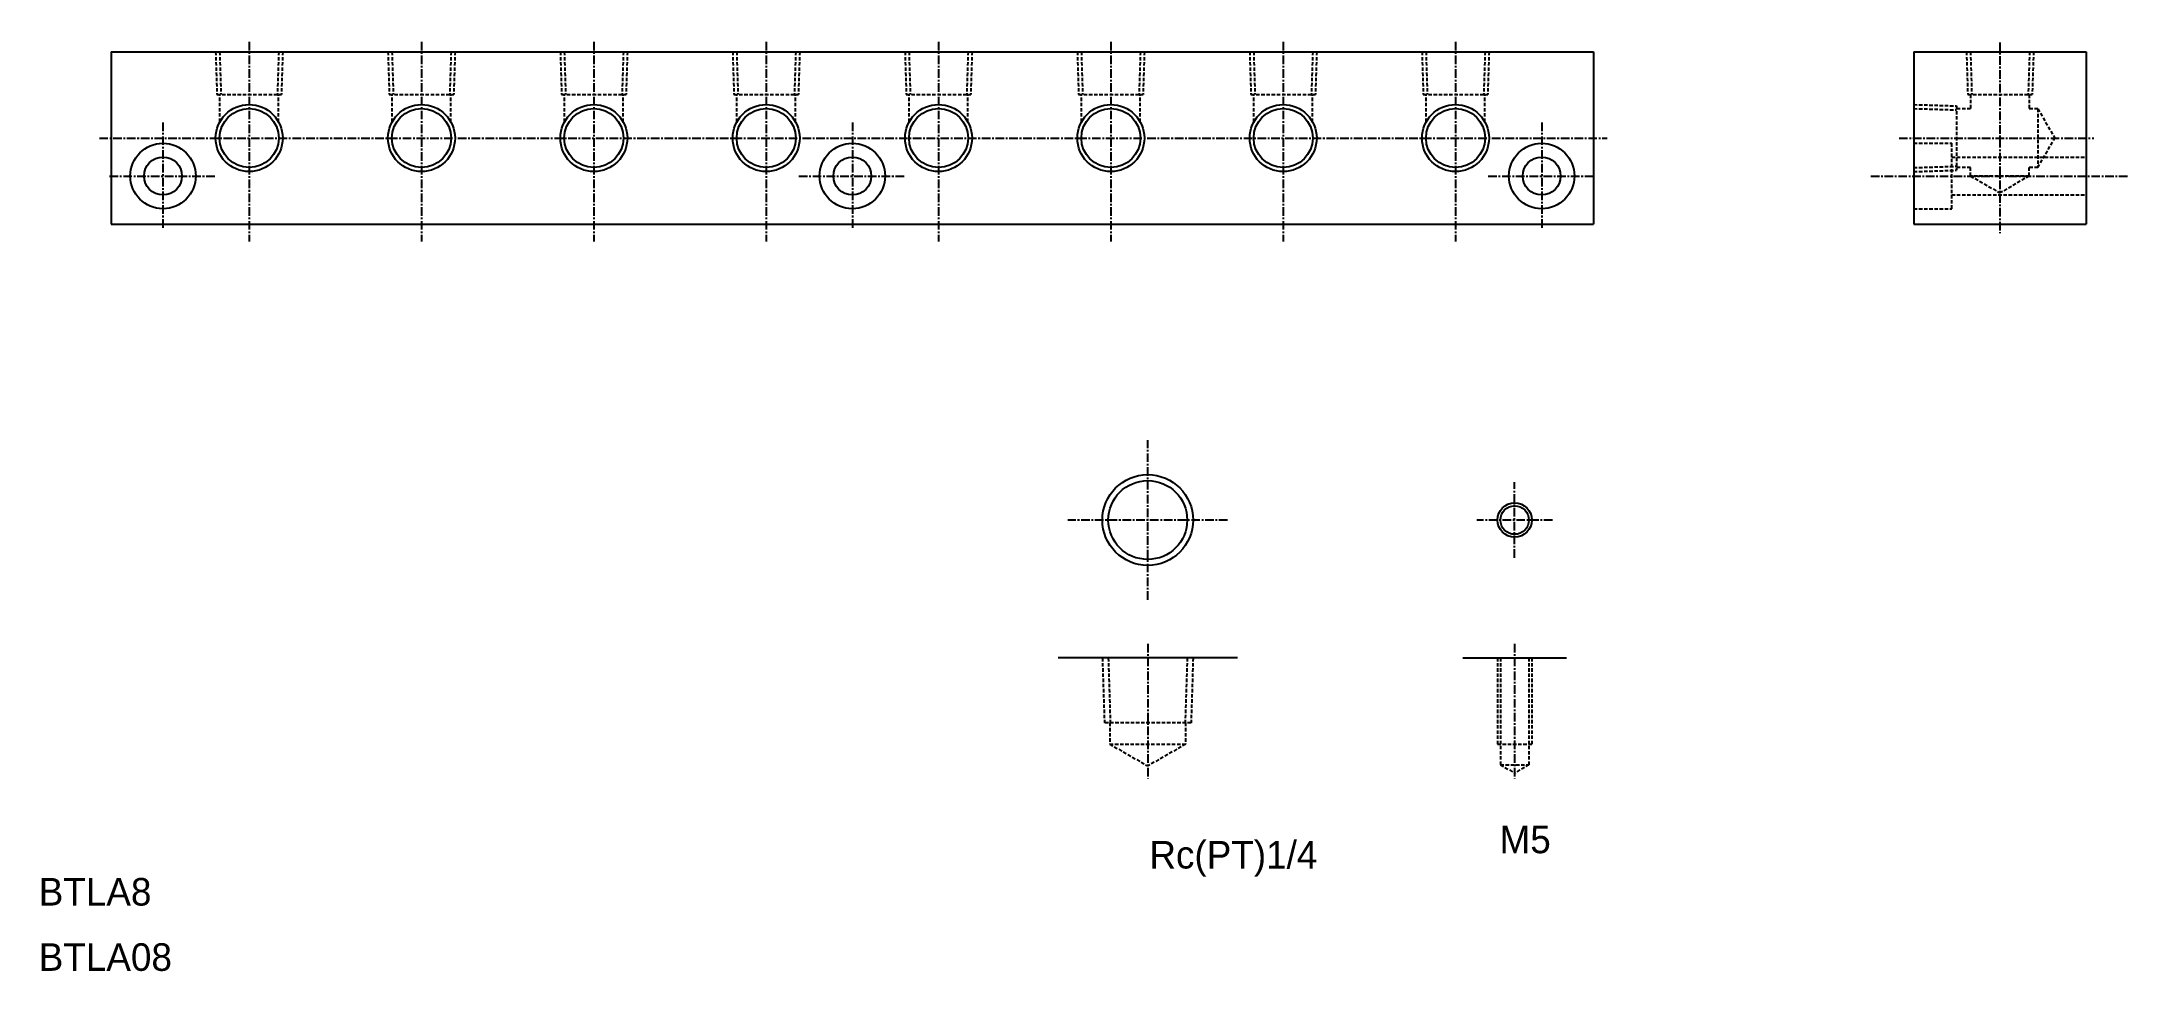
# Model space of a CAD drawing. Extents: x 5219 to 5521, y 20612 to 20747.
import ezdxf
from ezdxf.enums import TextEntityAlignment as Align

# ---------------------------------------------------------------- set-up
doc = ezdxf.new("R2010")
doc.units = 0
doc.linetypes.add('CENTER', pattern=[2, 1.25, -0.25, 0.25, -0.25])
doc.linetypes.add('DASHED', pattern=[0.75, 0.5, -0.25])
doc.layers.get('0').update_dxf_attribs({"linetype": 'CONTINUOUS'})
doc.layers.add('CENTER', color=1, linetype='CENTER')

msp = doc.modelspace()

# ---------------------------------------------------------------- linework, layer by layer
at = {"color": 7, "linetype": 'CONTINUOUS'}
for p, q in [((5228.84, 20745.82), (5443.84, 20745.82)), ((5228.84, 20745.82), (5228.84, 20720.82)), ((5443.84, 20745.82), (5443.84, 20720.82)), ((5490.32, 20745.82), (5490.32, 20720.82)), ((5490.32, 20745.82), (5515.32, 20745.82)), ((5515.32, 20745.82), (5515.32, 20720.82)), ((5228.84, 20720.82), (5443.84, 20720.82)), ((5490.32, 20720.82), (5515.32, 20720.82)), ((5392.19, 20657.93), (5366.19, 20657.93)), ((5424.92, 20657.93), (5439.92, 20657.93))]:
    msp.add_line(p, q, dxfattribs=at)
at = {"color": 3, "linetype": 'DASHED'}
for p, q in [((5243.98, 20745.82), (5244.17, 20739.62)), ((5244.56, 20745.82), (5244.75, 20739.62)), ((5253.13, 20745.82), (5252.93, 20739.62)), ((5253.71, 20745.82), (5253.51, 20739.62)), ((5268.98, 20745.82), (5269.17, 20739.62)), ((5269.56, 20745.82), (5269.75, 20739.62)), ((5278.13, 20745.82), (5277.93, 20739.62)), ((5278.71, 20745.82), (5278.51, 20739.62)), ((5293.98, 20745.82), (5294.17, 20739.62)), ((5294.56, 20745.82), (5294.75, 20739.62)), ((5303.13, 20745.82), (5302.93, 20739.62)), ((5303.71, 20745.82), (5303.51, 20739.62)), ((5318.98, 20745.82), (5319.17, 20739.62)), ((5319.56, 20745.82), (5319.75, 20739.62)), ((5328.13, 20745.82), (5327.93, 20739.62)), ((5328.71, 20745.82), (5328.51, 20739.62)), ((5343.98, 20745.82), (5344.17, 20739.62)), ((5344.56, 20745.82), (5344.75, 20739.62)), ((5353.13, 20745.82), (5352.93, 20739.62)), ((5353.71, 20745.82), (5353.51, 20739.62)), ((5368.98, 20745.82), (5369.17, 20739.62)), ((5369.56, 20745.82), (5369.75, 20739.62)), ((5378.13, 20745.82), (5377.93, 20739.62)), ((5378.71, 20745.82), (5378.51, 20739.62)), ((5393.98, 20745.82), (5394.17, 20739.62)), ((5394.56, 20745.82), (5394.75, 20739.62)), ((5403.13, 20745.82), (5402.93, 20739.62)), ((5403.71, 20745.82), (5403.51, 20739.62)), ((5418.98, 20745.82), (5419.17, 20739.62)), ((5419.56, 20745.82), (5419.75, 20739.62)), ((5428.13, 20745.82), (5427.93, 20739.62)), ((5428.71, 20745.82), (5428.51, 20739.62)), ((5497.96, 20745.82), (5498.15, 20739.62)), ((5498.54, 20745.82), (5498.73, 20739.62)), ((5507.11, 20745.82), (5506.91, 20739.62)), ((5507.69, 20745.82), (5507.49, 20739.62)), ((5244.17, 20739.62), (5253.51, 20739.62)), ((5244.59, 20735.68), (5244.59, 20739.62)), ((5253.09, 20735.68), (5253.09, 20739.62)), ((5269.17, 20739.62), (5278.51, 20739.62)), ((5269.59, 20735.68), (5269.59, 20739.62)), ((5278.09, 20735.68), (5278.09, 20739.62)), ((5294.17, 20739.62), (5303.51, 20739.62)), ((5294.59, 20735.68), (5294.59, 20739.62)), ((5303.09, 20735.68), (5303.09, 20739.62)), ((5319.17, 20739.62), (5328.51, 20739.62)), ((5319.59, 20735.68), (5319.59, 20739.62)), ((5328.09, 20735.68), (5328.09, 20739.62)), ((5344.17, 20739.62), (5353.51, 20739.62)), ((5344.59, 20735.68), (5344.59, 20739.62)), ((5353.09, 20735.68), (5353.09, 20739.62)), ((5369.17, 20739.62), (5378.51, 20739.62)), ((5369.59, 20735.68), (5369.59, 20739.62)), ((5378.09, 20735.68), (5378.09, 20739.62)), ((5394.17, 20739.62), (5403.51, 20739.62)), ((5394.59, 20735.68), (5394.59, 20739.62)), ((5403.09, 20735.68), (5403.09, 20739.62)), ((5419.17, 20739.62), (5428.51, 20739.62)), ((5419.59, 20735.68), (5419.59, 20739.62)), ((5428.09, 20735.68), (5428.09, 20739.62)), ((5490.32, 20738.18), (5496.52, 20737.99)), ((5490.32, 20737.6), (5496.52, 20737.41)), ((5496.52, 20737.99), (5496.52, 20728.65)), ((5498.57, 20737.57), (5496.52, 20737.57)), ((5498.15, 20739.62), (5507.49, 20739.62)), ((5498.57, 20739.62), (5498.57, 20737.57)), ((5507.07, 20739.62), (5507.07, 20737.57)), ((5508.32, 20737.57), (5507.07, 20737.57)), ((5508.32, 20737.57), (5510.78, 20733.32)), ((5508.32, 20737.57), (5508.32, 20729.07)), ((5490.32, 20732.57), (5495.82, 20732.57)), ((5495.82, 20723.07), (5495.82, 20732.57)), ((5508.32, 20729.07), (5510.78, 20733.32)), ((5490.32, 20729.03), (5496.52, 20729.23)), ((5490.32, 20728.45), (5496.52, 20728.65)), ((5495.82, 20730.57), (5515.32, 20730.57)), ((5498.57, 20729.07), (5496.52, 20729.07)), ((5498.57, 20727.82), (5498.57, 20729.07)), ((5507.07, 20727.82), (5507.07, 20729.07)), ((5508.32, 20729.07), (5507.07, 20729.07)), ((5495.82, 20725.07), (5515.32, 20725.07)), ((5507.07, 20727.82), (5498.57, 20727.82)), ((5498.57, 20727.82), (5502.82, 20725.36)), ((5507.07, 20727.82), (5502.82, 20725.36)), ((5490.32, 20723.07), (5495.82, 20723.07)), ((5372.61, 20657.93), (5372.91, 20648.53)), ((5373.47, 20657.93), (5373.76, 20648.53)), ((5384.92, 20657.93), (5384.62, 20648.53)), ((5385.77, 20657.93), (5385.48, 20648.53)), ((5429.92, 20657.93), (5429.92, 20645.43)), ((5430.35, 20657.93), (5430.35, 20642.43)), ((5434.49, 20657.93), (5434.49, 20642.43)), ((5434.92, 20657.93), (5434.92, 20645.43)), ((5385.48, 20648.53), (5372.91, 20648.53)), ((5373.69, 20648.53), (5373.69, 20645.43)), ((5384.69, 20648.53), (5384.69, 20645.43)), ((5373.69, 20645.43), (5379.19, 20642.26)), ((5373.69, 20645.43), (5384.69, 20645.43)), ((5384.69, 20645.43), (5379.19, 20642.26)), ((5429.92, 20645.43), (5434.92, 20645.43)), ((5430.35, 20642.43), (5432.42, 20641.24)), ((5430.35, 20642.43), (5434.49, 20642.43)), ((5434.49, 20642.43), (5432.42, 20641.24))]:
    msp.add_line(p, q, dxfattribs=at)
for p, q in [((5490.32, 20739.57), (5490.32, 20739.57)), ((5490.32, 20733.32), (5490.32, 20733.32))]:
    msp.add_line(p, q)
at = {"color": 3, "linetype": 'CONTINUOUS'}
for centre, radius in [((5248.84, 20733.32), 4.86), ((5273.84, 20733.32), 4.86), ((5298.84, 20733.32), 4.86), ((5323.84, 20733.32), 4.86), ((5348.84, 20733.32), 4.86), ((5373.84, 20733.32), 4.86), ((5398.84, 20733.32), 4.86), ((5423.84, 20733.32), 4.86), ((5379.19, 20677.93), 6.58), ((5432.42, 20677.93), 2.5)]:
    msp.add_circle(centre, radius, dxfattribs=at)
at = {"color": 7, "linetype": 'CONTINUOUS'}
for centre, radius in [((5248.84, 20733.32), 4.28), ((5273.84, 20733.32), 4.28), ((5298.84, 20733.32), 4.28), ((5323.84, 20733.32), 4.28), ((5348.84, 20733.32), 4.28), ((5373.84, 20733.32), 4.28), ((5398.84, 20733.32), 4.28), ((5423.84, 20733.32), 4.28), ((5236.34, 20727.82), 4.75), ((5336.34, 20727.82), 4.75), ((5436.34, 20727.82), 4.75), ((5236.34, 20727.82), 2.75), ((5336.34, 20727.82), 2.75), ((5436.34, 20727.82), 2.75), ((5379.19, 20677.93), 5.72), ((5432.42, 20677.93), 2.07)]:
    msp.add_circle(centre, radius, dxfattribs=at)
at = {"layer": 'CENTER', "color": 1, "linetype": 'CENTER'}
for p, q in [((5248.84, 20747.29), (5248.84, 20718.32)), ((5273.84, 20747.29), (5273.84, 20718.32)), ((5298.84, 20747.29), (5298.84, 20718.32)), ((5323.84, 20747.29), (5323.84, 20718.32)), ((5348.84, 20747.29), (5348.84, 20718.32)), ((5373.84, 20747.29), (5373.84, 20718.32)), ((5398.84, 20747.29), (5398.84, 20718.32)), ((5423.84, 20747.29), (5423.84, 20718.32)), ((5502.82, 20747.18), (5502.82, 20719.54)), ((5236.34, 20735.57), (5236.34, 20720.07)), ((5336.34, 20735.57), (5336.34, 20720.07)), ((5436.34, 20735.57), (5436.34, 20720.07)), ((5227.11, 20733.32), (5445.82, 20733.32)), ((5488.18, 20733.32), (5516.44, 20733.32)), ((5228.59, 20727.82), (5244.09, 20727.82)), ((5328.59, 20727.82), (5344.09, 20727.82)), ((5428.59, 20727.82), (5444.09, 20727.82)), ((5484.08, 20727.82), (5521.44, 20727.82)), ((5379.19, 20666.35), (5379.19, 20689.51)), ((5432.42, 20672.43), (5432.42, 20683.43)), ((5390.77, 20677.93), (5367.61, 20677.93)), ((5437.92, 20677.93), (5426.92, 20677.93)), ((5379.19, 20659.97), (5379.19, 20640.43)), ((5432.42, 20659.97), (5432.42, 20640.43))]:
    msp.add_line(p, q, dxfattribs=at)

# ---------------------------------------------------------------- texts
at = {"color": 7, "linetype": 'CONTINUOUS'}
for s, p in [('Rc(PT)1/4', (5403.8, 20629.39)), ('M5', (5437.66, 20631.61))]:
    msp.add_text(s, height=4, dxfattribs=at).set_placement(p, align=Align.MIDDLE_RIGHT)
for s, p in [('BTLA8', (5218.31, 20622.02)), ('BTLA08', (5218.31, 20612.55))]:
    msp.add_text(s, height=4, dxfattribs=at).set_placement(p)

doc.saveas('drawing.dxf')
